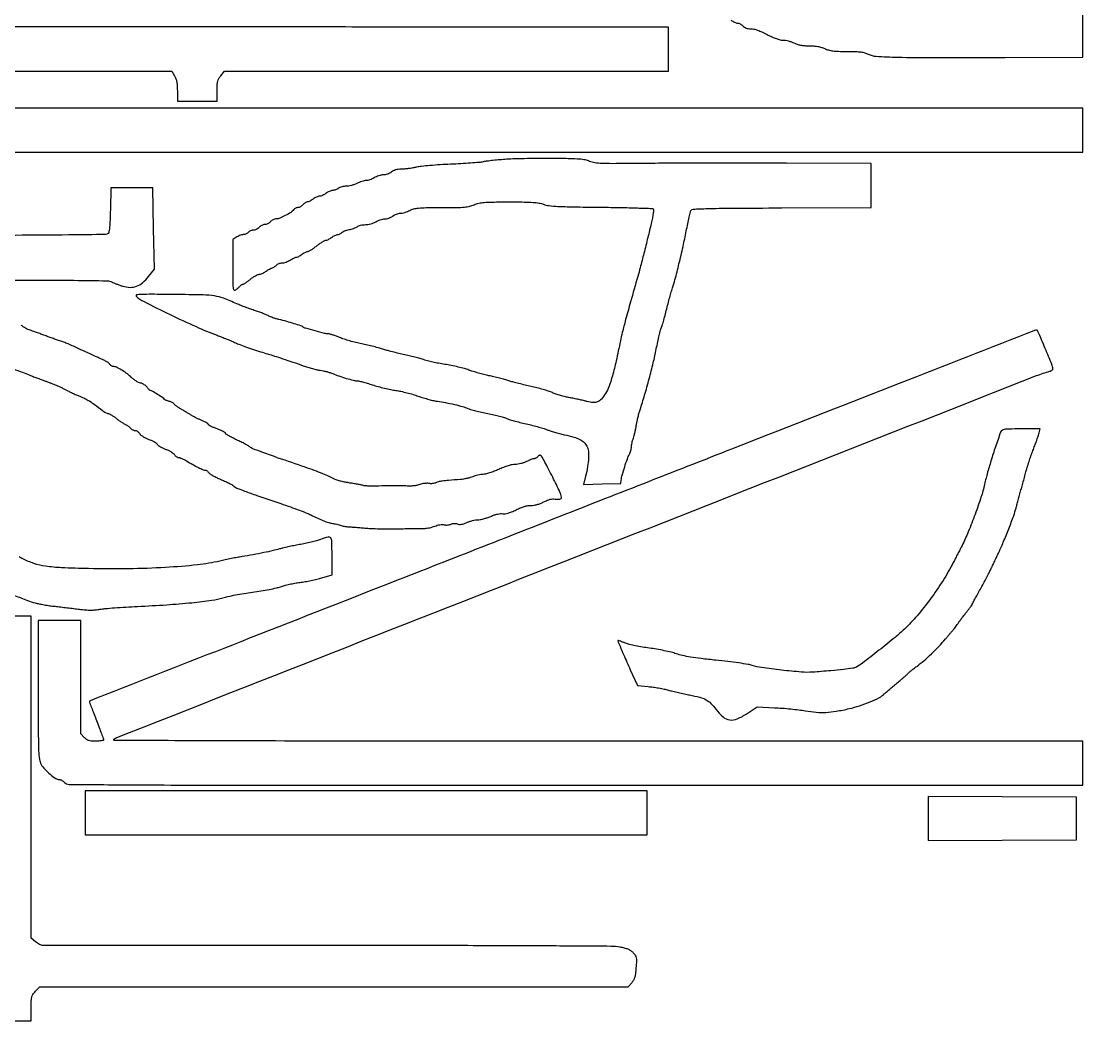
# Model space of a CAD drawing. Extents: x 0 to 1200, y 0 to 2041.
# Drawn here: x 452 to 1200, y 0 to 704 of the extents above; entities that cross this region are included whole.
import ezdxf

# ---------------------------------------------------------------- set-up
doc = ezdxf.new("R2010")
doc.units = 0

msp = doc.modelspace()

# ---------------------------------------------------------------- linework, layer by layer
for points in [[(445, 0), (459, 0), (459.004627, 8.75, -0.007152), (459.085431, 14.197606, -0.055009), (459.438864, 16.723113, -0.090668), (460.284864, 18.568793, -0.035612), (462.055313, 20.75), (465.101372, 24), (672.363595, 24), (879.625818, 24), (882.189591, 26.75, 0.051992), (883.532801, 28.529893, 0.061293), (884.393249, 30.455891, 0.04167), (884.963459, 33.074234, 0.011379), (885.421309, 37.282296, 0.007059), (885.776976, 42.24803, 0.06463), (885.622243, 44.4025, 0.11017), (884.921159, 45.971443, 0.036444), (883.262072, 47.891775, 0.047553), (881.557834, 49.299384, 0.048557), (879.629811, 50.348393, 0.039305), (877.202001, 51.160178, 0.017927), (873.927451, 51.852179, 0.041285), (867.387267, 52.441663, 0.000467), (823.338174, 52.724968, 0.001078), (762.976073, 52.926592, 0.000301), (668.460007, 52.981627, -0.000005), (592.020188, 52.980977, -0.000009), (527.306103, 52.982215, -0.000001), (469.092102, 52.984395, -0.001264), (467.326725, 52.988927, -0.083475), (466.279752, 53.170436, -0.03041), (464.888062, 53.757235, -0.029137), (463.414362, 54.597274, -0.030801), (462.076725, 55.588894), (459, 58.177787), (459, 171.588894), (459, 285), (445, 285)], [(64.968776, 649.300175, -0.000002), (64.887441, 676.360077, -0.00003)], [(420.167009, 52.771604, -0.000036), (216.129973, 52.902375, -0.000021), (11.021616, 53.057257, -0.252604)], [(1142.75, 709.577327, 0.000028), (1120.555794, 709.333541, 0.000043), (1101.289062, 709.119142, 0.000015), (1084.642944, 708.931964, 0.00116)], [(319.514698, 669), (558.029397, 669), (560.01096, 665.75, -0.047748), (560.957512, 663.800978, -0.042478), (561.562445, 661.630198, -0.032783), (561.892934, 658.919635, -0.013818), (561.996262, 655.25), (562, 648), (576, 648), (590, 648), (590, 655.423275, -0.010789), (590.091694, 659.672241, -0.049687), (590.440806, 662.106471, -0.072895), (591.194287, 663.953828, -0.041699), (592.588894, 665.923275), (595.177787, 669), (751.588894, 669), (908, 669), (908, 684.5), (908, 700), (818.75, 700.02399, -0.000242), (779.07992, 700.053851, -0.00016), (733.539062, 700.124774, -0.000161), (689.300879, 700.22213, -0.000314), (654, 700.333395, 0.000823), (610.322189, 700.426617, 0.000142), (527.607813, 700.4435, 0.000155), (430.521052, 700.405698, 0.000138), (329.75, 700.307425)], [(952.272871, 705, 0.032624), (953.388654, 704.234535, 0.029052), (954.63765, 703.5875, 0.030204), (955.831496, 703.138814, 0.074917), (956.752742, 703, -0.081641), (957.625528, 702.856533, -0.041128), (958.652628, 702.4125, -0.039417), (959.66441, 701.76533, -0.046881), (960.5, 701, 0.066444), (961.530334, 700.12768, 0.056872), (962.807673, 699.500821, 0.050575), (964.334264, 699.12475, 0.035133), (966.107479, 699, -0.057357), (968.224399, 698.756358, -0.027128), (970.867018, 697.986669, -0.022813), (973.964339, 696.737768, -0.013964), (977.5, 695, 0.01406), (981.006719, 693.277292, 0.022328), (984.107582, 692.02485, 0.026292), (986.753955, 691.2448, 0.058585), (988.836066, 691, -0.041558), (990.551383, 690.857183, -0.022287), (992.63053, 690.4125, -0.022041), (994.724903, 689.766137, -0.032026), (996.5, 689, 0.038053), (998.679883, 688.090129, 0.033236), (1001.072978, 687.471686, 0.028954), (1003.825925, 687.115811, 0.017669), (1007.102238, 687, -0.01878), (1010.324739, 686.87892, -0.025556), (1013.210134, 686.512805, -0.028089), (1015.802116, 685.8964, -0.034098), (1018.140796, 685.021962, 0.039655), (1020.889536, 684.028836, 0.035095), (1023.875237, 683.432066, 0.024025), (1027.805432, 683.120644, 0.007272), (1033.789838, 683.021962, -0.006969), (1039.721312, 682.927743, -0.023954), (1043.559304, 682.628855, -0.036388), (1046.371353, 682.063619, -0.0491), (1048.789838, 681.127728, 0.102189), (1054.482088, 679.591039, 0.008904), (1069.531891, 678.95561, 0.006222), (1094.478326, 678.657619, 0.000904), (1145.25, 678.774738), (1200, 679), (1200, 694.601458), (1200, 710.202915)], [(377.595708, 522, -0.000316), (452.697439, 521.952464, -0.002252), (489.089489, 521.742487, -0.00132), (512.524765, 521.439819, -0.119514), (515.845708, 520.579612, 0.022726), (517.205361, 519.92967, 0.008271), (519.186061, 519.129527, 0.008181), (521.384824, 518.324374, 0.009674), (523.489819, 517.63774, 0.067026), (528.656957, 516.792679, 0.096098), (533.223577, 517.545342, 0.087598), (537.474638, 520.034441, 0.047399), (541.714501, 524.392845), (545.929002, 529.637871), (545.304783, 558.318936), (544.680564, 587), (529.910675, 587), (515.140786, 587), (514.820393, 571.547223, -0.004601), (514.602906, 564.283575, -0.014326), (514.271321, 559.399281, -0.015904), (513.838724, 556.044417, -0.157888), (513.200109, 554.797223, -0.195059), (511.382007, 554.030491, -0.000594), (485.546786, 553.704389, -0.002023), (447.927225, 553.426466, -0.000352), (376.950109, 553.239326)], [(446.34861, 459.34694, -0.005573), (452.96571, 456.957794, -0.015851), (457.5, 455.097471, 0.010335), (458.507407, 454.67111, 0.003841), (459.940625, 454.111892, 0.003804), (461.513403, 453.525767, 0.004587), (463, 453, -0.002624), (464.486605, 452.480786, -0.002194), (466.059375, 451.914416, -0.002213), (467.493114, 451.383789, -0.006057), (468.5, 450.992087, 0.003849), (469.562185, 450.573462, 0.001069), (471.234375, 449.933352, 0.001079), (473.130471, 449.216851, 0.001131), (475, 448.519816, -0.012162), (477.013229, 447.718188, -0.007406), (479.353125, 446.678662, -0.00742), (481.643669, 445.578625, -0.013016), (483.5, 444.591827, 0.013479), (485.440068, 443.562817, 0.006193), (488.019251, 442.32224, 0.006128), (490.766989, 441.082999, 0.008433), (493.267664, 440.041705, -0.0189), (496.919754, 438.430457, -0.026971), (500.016591, 436.709482, -0.019186), (503.594334, 434.264336, -0.004976), (509.158161, 430.053624, 0.020649), (510.274309, 429.26268, 0.021965), (511.429652, 428.58375, 0.022217), (512.469479, 428.090487, 0.08749), (513.158161, 427.933609, -0.109155), (513.923033, 427.724487, -0.013737), (515.42771, 426.879261, -0.015612), (517.178673, 425.755715, -0.012378), (519, 424.437568, 0.008238), (520.872553, 423.058585, 0.008398), (522.777697, 421.751065, 0.008215), (524.46973, 420.670693, 0.034168), (525.541097, 420.108134, -0.034034), (526.419739, 419.647071, -0.021848), (527.373706, 419.001436, -0.02195), (528.256304, 418.283965, -0.037922), (528.913542, 417.604176, 0.059181), (529.559693, 416.990227, 0.043817), (530.398566, 416.471227, 0.044597), (531.291926, 416.117167, 0.072174), (532.099392, 416, -0.100159), (532.918872, 415.834181, -0.050108), (533.850987, 415.325647, -0.046931), (534.745236, 414.582524, -0.050945), (535.458074, 413.704331, 0.080389), (536.378226, 412.697551, 0.027352), (538.001448, 411.550438, 0.026377), (539.963674, 410.458589, 0.027465), (542.004116, 409.595634, -0.021539), (543.999488, 408.779464, -0.02467), (545.82627, 407.826868, -0.024879), (547.276687, 406.877126, -0.112953), (547.93564, 406.120257, 0.113714), (548.597684, 405.362143, 0.024608), (550.065126, 404.406414, 0.024467), (551.914043, 403.445843, 0.021261), (553.93564, 402.620257, -0.024064), (555.966133, 401.777734, -0.026411), (557.842149, 400.766845, -0.027141), (559.338071, 399.74053, -0.106351), (560.058173, 398.891303, 0.062453), (560.572675, 398.164705, 0.053269), (561.276763, 397.54283, 0.055732), (562.054376, 397.112253, 0.092527), (562.785184, 396.956628, -0.078276), (563.697646, 396.789153, -0.017649), (565.171273, 396.212409, -0.017876), (566.842814, 395.417104, -0.016485), (568.5, 394.484022, 0.008937), (572.863191, 391.939835, 0.012841), (576.8219, 389.856962, 0.010953), (580.117206, 388.318612, 0.104087), (581.631125, 388, -0.109363), (582.205287, 387.872896, -0.04452), (582.901643, 387.46983, -0.04128), (583.600509, 386.885711, -0.041381), (584.193296, 386.195165, 0.092314), (585.107431, 385.326261, 0.015697), (587.172406, 384.075676, 0.016669), (589.724211, 382.747782, 0.014163), (592.5, 381.514331, -0.009613), (595.326568, 380.288988, -0.010385), (598.03125, 378.985645, -0.009958), (600.301445, 377.77552, -0.048287), (601.5, 376.944677, 0.074021), (603.993907, 375.398864, 0.011982), (609.301714, 373.259495, 0.007363), (618.081744, 370.109621, 0.001237), (635, 364.366584, -0.00389), (641.647088, 362.070776, -0.004429), (647.975, 359.766677, -0.004028), (653.312589, 357.720283, -0.024687), (656, 356.508769, 0.008684), (661.008187, 354.055321, 0.01547), (665.222229, 352.237673, 0.018673), (668.705391, 351.009696, 0.043902), (671.397655, 350.425006, -0.016648), (672.732827, 350.21036, -0.008924), (674.365717, 349.861403, -0.008876), (676.020652, 349.445633, -0.013723), (677.432648, 349.022228, 0.01969), (678.81409, 348.625887, 0.014457), (680.372488, 348.291916, 0.014655), (681.8679, 348.061484, 0.031233), (683.034992, 347.990045, -0.01613), (684.475399, 347.945455, -0.002609), (687.272779, 347.75375, -0.002878), (690.564971, 347.491808, -0.002527), (694, 347.181101, 0.013774), (698.314233, 346.888516, 0.004763), (704.55625, 346.697185, 0.004728), (711.442464, 346.616883, 0.005475), (718, 346.674228, -0.000417), (724.160899, 346.790438, -0.000529), (729.851702, 346.887011, -0.000414), (734.624916, 346.959003, -0.004347), (736.580262, 346.969871, 0.038566), (738.028938, 347.077209, 0.01843), (739.864113, 347.426174, 0.018148), (741.763839, 347.933698, 0.024612), (743.433853, 348.536809, -0.031932), (745.153792, 349.129655, -0.031231), (746.94798, 349.503929, -0.033053), (748.640303, 349.63472, -0.056875), (750.044939, 349.49013, 0.043498), (751.277657, 349.329892, 0.033477), (752.634601, 349.363289, 0.034363), (753.908086, 349.569109, 0.06571), (754.875873, 349.933569, -0.059219), (755.880627, 350.32686, -0.055023), (756.975086, 350.486521, -0.052837), (758.119294, 350.405545, -0.046807), (759.270856, 350.08712, 0.067931), (760.636209, 349.770789, 0.06025), (762.095174, 349.812146, 0.046917), (763.801701, 350.234212, 0.021185), (765.945535, 351.086978, -0.025263), (767.831892, 351.81957, -0.019056), (769.968149, 352.43805, -0.01939), (772.025153, 352.865589, -0.041562), (773.639336, 353, 0.047597), (775.343404, 353.162585, 0.016833), (777.736375, 353.707526, 0.016533), (780.340944, 354.486558, 0.018675), (782.782844, 355.4086, -0.018886), (785.353041, 356.377853, -0.026369), (787.72004, 357.033267, -0.030058), (789.756376, 357.356261, -0.071645), (791.282999, 357.286233, 0.080024), (792.924484, 357.238328, 0.038216), (794.996092, 357.673224, 0.029441), (797.551947, 358.583619, 0.014104), (800.720832, 360.0341, -0.01632), (803.878112, 361.462383, -0.025763), (806.679351, 362.455418, -0.03033), (809.135419, 363.026656, -0.051807), (811.234588, 363.16194, 0.04684), (813.184362, 363.268207, 0.02939), (815.421016, 363.737514, 0.027119), (817.80337, 364.526506, 0.023751), (820.197075, 365.599866, -0.019639), (822.651748, 366.724892, -0.035341), (824.752995, 367.420819, -0.04349), (826.567395, 367.717814, -0.068285), (828.142095, 367.621581, 0.087035), (831.542574, 367.540761, 0.401618), (832.634812, 368.95648, 0.084937), (831.622727, 372.527898, 0.004676), (826.494048, 383.011884, 0.0032), (823.581164, 388.736165, 0.004913), (820.978662, 393.651525, 0.00181), (818.688068, 397.840595, 0.129013), (818.147051, 398.409117, 0.160999), (817.702757, 398.515171, 0.079769), (817.13399, 398.373485, 0.066079), (816.531826, 398.016359, 0.052748), (815.990862, 397.48899, -0.049785), (815.413307, 396.919251, -0.041945), (814.701753, 396.437391, -0.043828), (813.970166, 396.107332, -0.084252), (813.337717, 396, 0.075421), (812.554071, 395.881117, 0.014347), (811.185088, 395.4125, 0.015015), (809.604844, 394.76565, 0.013298), (808, 394, -0.033776), (806.208641, 393.233702, -0.022224), (804.060843, 392.5875, -0.022378), (801.904555, 392.143519, -0.039599), (800.095239, 392, 0.052112), (797.959833, 391.776832, 0.020814), (795.106076, 391.048505, 0.018939), (791.851903, 389.936138, 0.015088), (788.430557, 388.5, -0.01501), (785.240223, 387.160245, -0.015449), (782.005498, 386.028125, -0.015356), (779.147544, 385.22157, -0.061164), (777.343038, 385, 0.036597), (775.770899, 384.884774, 0.019258), (773.844522, 384.5246, 0.019057), (771.890026, 384.001611, 0.027755), (770.217881, 383.381618, -0.030805), (768.436674, 382.733506, -0.015533), (766.123378, 382.127238, -0.015365), (763.685931, 381.647027, -0.022027), (761.5, 381.38401, 0.002045), (753.058284, 380.709009, 0.01208), (748.64869, 380.230739, 0.022799), (745.922804, 379.740939, 0.067105), (744.141687, 379.075829, -0.065312), (743.175687, 378.711167, -0.033212), (741.892505, 378.49866, -0.032315), (740.518374, 378.453143, -0.041499), (739.262463, 378.597507, 0.052413), (737.904595, 378.723697, 0.027289), (736.205708, 378.610336, 0.026808), (734.456474, 378.301425, 0.036731), (732.930601, 377.826357, -0.045212), (731.229348, 377.328122, -0.019475), (728.892114, 376.961509, -0.019083), (726.35719, 376.76215, -0.023933), (724, 376.779907, 0.004417), (719.631055, 376.983452, 0.00966), (716.281212, 377.045102, 0.006271), (712.157524, 376.989597, 0.000974), (704, 376.761548, -0.007026), (700.250049, 376.702132, -0.009352), (696.842123, 376.759778, -0.007021), (694.008049, 376.900632, -0.088647), (692.973183, 377.154465, 0.052268), (691.984785, 377.474265, 0.005477), (689.595957, 377.952356, 0.00674), (686.728844, 378.453649, 0.005353), (683.620285, 378.919987, -0.012113), (680.429983, 379.442777, -0.012658), (677.315528, 380.112992, -0.012407), (674.659073, 380.82561, -0.053188), (673.147101, 381.452736, 0.019321), (669.395792, 383.315131, 0.009023), (664.405679, 385.449272, 0.008091), (658.528834, 387.728054, 0.006096), (652, 390.048814, -0.000985), (633.153366, 396.531884, -0.004544), (622.284283, 400.405675, -0.004405), (615.1569, 403.09061, -0.085404), (613.140609, 404.297782, 0.047907), (612.082308, 405.043963, 0.006495), (609.705366, 406.359186, 0.007434), (606.837555, 407.843233, 0.006207), (603.75, 409.335661, -0.008872), (600.779652, 410.791009, -0.013772), (598.276562, 412.161272, -0.007959), (596.266655, 413.377919, -0.258154), (596, 413.859963, 0.264309), (595.744341, 414.309813, 0.013764), (594.2375, 415.152026, 0.018809), (592.299393, 416.075201, 0.012262), (590, 417, -0.011375), (587.700501, 417.920103, -0.017563), (585.7625, 418.828908, -0.012162), (584.242951, 419.654977, -0.268308), (584, 420.075131, 0.245161), (583.780054, 420.496744, 0.016513), (582.604687, 421.260267, 0.020717), (581.070097, 422.101901, 0.013825), (579.25, 422.942307, -0.005363), (577.321477, 423.793488, -0.005736), (575.454688, 424.667429, -0.005462), (573.867713, 425.454173, -0.026652), (573, 425.956144, 0.008247), (572.107827, 426.517056, 0.001287), (570.325, 427.591052, 0.001432), (568.215709, 428.846132, 0.001247), (566, 430.148509, -0.009681), (563.839939, 431.467692, -0.012258), (561.899064, 432.773229, -0.010356), (560.334416, 433.931774, -0.091347), (559.762772, 434.569853, 0.09813), (559.29184, 435.081503, 0.033291), (558.433483, 435.625191, 0.031607), (557.380608, 436.114282, 0.031454), (556.272789, 436.46767, -0.017297), (555.181492, 436.782062, -0.020678), (554.178838, 437.155389, -0.01991), (553.370431, 437.533605, -0.112956), (553.010017, 437.838643, 0.085769), (551.809868, 438.970708, 0.006799), (548.11697, 441.345543, 0.005094), (544.282679, 443.684301, 0.135195), (543.13645, 444, -0.160374), (542.688863, 444.147353, -0.032552), (542.041769, 444.693677, -0.031273), (541.341596, 445.457376, -0.024871), (540.682735, 446.361455, 0.063566), (539.872844, 447.309441, 0.039584), (538.714258, 448.204374, 0.039206), (537.409122, 448.917722, 0.056168), (536.154318, 449.319136, -0.06733), (534.733001, 449.808916, -0.024242), (532.867265, 450.864277, -0.023529), (530.90961, 452.233412, -0.025775), (529.150622, 453.741936, 0.030969), (526.049914, 456.345763, 0.025651), (522.455222, 458.728246, 0.024562), (519.061699, 460.516148, 0.10938), (516.876366, 461, -0.117273), (516.359263, 461.122975, -0.03333), (515.64301, 461.546106, -0.031607), (514.87349, 462.147566, -0.02881), (514.160293, 462.859084, 0.063525), (513.16639, 463.721951, 0.016731), (511.372086, 464.833444, 0.016709), (509.227352, 465.971173, 0.016442), (507, 466.969682, -0.006768), (504.271723, 468.129907, -0.002526), (500.471875, 469.82991, -0.002503), (496.348809, 471.724515, -0.003029), (492.5, 473.544928, 0.005429), (488.797656, 475.274371, 0.005688), (485.115625, 476.895606, 0.005474), (481.906459, 478.223922, 0.025065), (480, 478.879865, -0.010178), (478.19097, 479.442661, -0.00309), (475.471875, 480.368392, -0.003093), (472.436691, 481.443796, -0.003367), (469.5, 482.527205, 0.002234), (466.563313, 483.618177, 0.002043), (463.528125, 484.71629, 0.002041), (460.80957, 485.674809, 0.006669), (459, 486.277603, -0.022447), (457.485697, 486.835695, -0.015596), (455.827573, 487.594495, -0.015763), (454.278567, 488.42448, -0.031064), (453.115141, 489.195933, 0.048542), (451.989465, 489.88705, 0.031386)], [(355.688709, 63.157085, 0.000013), (414.717935, 63.4509, 0.397375)], [(447.303611, 299.710201, 0.005197), (456.378607, 296.21318, 0.022381), (461.882928, 294.433823, 0.017337), (464.545789, 293.801233, 0.007011), (468.215886, 293.116147, 0.006928), (472.189487, 292.488476, 0.008738), (475.882928, 292.023119, -0.001711), (479.797548, 291.585686, -0.001013), (484.46561, 291.038293, -0.001013), (489.122424, 290.473084, -0.001741), (493, 289.980762, 0.011919), (497.314454, 289.521983, 0.020364), (500.93337, 289.372154, 0.022997), (504.218251, 289.521159, 0.022497), (507.5, 289.971258, -0.022602), (511.006789, 290.451471, -0.003803), (517.759375, 291.015185, -0.004155), (525.711523, 291.551744, -0.00368), (534, 291.98065, 0.005557), (554.499335, 293.118597, 0.008559), (572.196772, 294.603095, 0.00885), (586.347914, 296.287955, 0.043755), (594.165895, 298.066263, -0.024282), (597.549443, 298.975635, -0.006865), (602.898732, 300.061518, -0.006901), (608.984058, 301.123303, -0.00724), (615, 301.998482, 0.007829), (620.939413, 302.86967, 0.008043), (626.795184, 303.919419, 0.007839), (631.841742, 304.990556, 0.033402), (634.792116, 305.876143, -0.024356), (637.39581, 306.709262, -0.010463), (640.940739, 307.576967, -0.010324), (644.762143, 308.345563, -0.013421), (648.292116, 308.882655, 0.012515), (651.961648, 309.434178, 0.007879), (656.218622, 310.252737, 0.007909), (660.382915, 311.190708, 0.01436), (663.75, 312.10838), (671, 314.309802), (671, 327.654901, 0.004767), (670.902681, 337.862734, 0.152159), (670.123645, 340.205164, 0.313124), (668.331451, 340.840779, 0.020389), (662.787513, 339.084063, -0.020082), (660.108115, 338.233226, -0.007375), (656.262582, 337.240771, -0.007297), (652.024778, 336.278759, -0.00869), (648, 335.499491, 0.00506), (644.03216, 334.761088, 0.004649), (639.966042, 333.922403, 0.004648), (636.353403, 333.10695, 0.015256), (633.990781, 332.47387, -0.016487), (629.42264, 331.261852, -0.006081), (622.909128, 329.844839, -0.00573), (615.384337, 328.393066, -0.00504), (607.5, 327.047374, 0.006622), (604.212605, 326.475577, 0.003288), (600.059375, 325.668067, 0.003263), (595.764822, 324.774534, 0.004783), (592, 323.927797, -0.03133), (576.119114, 321.231942, -0.011918), (553.721146, 319.398455, -0.010991), (527.559868, 318.459834, -0.008928), (499.5, 318.571311, -0.005791), (480.322562, 319.212282, -0.025823), (469.118568, 320.298281, -0.041781), (460.955282, 322.224954, -0.040588), (453.142644, 325.495159, 0.003739), (450.499144, 326.838204, 0.005564)], [(431, 172.634859, -0.000233), (430.965136, 97.785197, -0.004283)]]:
    msp.add_lwpolyline(points, format="xyb")
msp.add_lwpolyline([(68.454808, 612), (634.227404, 612), (1200, 612), (1200, 627.5), (1200, 643), (634.538955, 643), (69.07791, 643)])
for points in [[(794, 607.003056, 0.005349), (789.230469, 606.641168, 0.005152), (784.409375, 606.173354, 0.005103), (780.170139, 605.674053, 0.018639), (777.5, 605.230204, -0.027485), (774.540661, 604.791904, -0.004342), (768.68125, 604.302108, -0.004808), (761.758066, 603.850788, -0.004186), (754.5, 603.5086, 0.005787), (747.168722, 603.139422, 0.006227), (740.025, 602.607361, 0.005916), (733.90731, 602.002017, 0.029333), (730.5, 601.420249, -0.013929), (727.865482, 600.886471, -0.010103), (724.906802, 600.433735, -0.01022), (722.078303, 600.117908, -0.021893), (719.884859, 600.014781, 0.028312), (717.703397, 599.884149, 0.039511), (715.786718, 599.504785, 0.044056), (714.12986, 598.876522, 0.054058), (712.727129, 598, -0.048749), (711.529586, 597.233937, -0.032325), (710.030172, 596.5875, -0.032501), (708.476464, 596.145024, -0.053166), (707.11644, 596, 0.050296), (705.705923, 595.857755, 0.025987), (703.987807, 595.413598, 0.025547), (702.252272, 594.768212, 0.035119), (700.77417, 594.003738, -0.029709), (699.334385, 593.239247, -0.024339), (697.716086, 592.59278, -0.025), (696.165583, 592.144584, -0.057547), (694.961442, 592.003738, 0.054482), (693.716652, 591.865842, 0.020383), (692.016238, 591.413598, 0.019909), (690.188176, 590.765882, 0.022791), (688.5, 590, -0.030991), (686.735143, 589.23395, -0.02191), (684.672719, 588.5875, -0.022207), (682.63932, 588.142342, -0.042805), (680.979688, 588, 0.035471), (679.459952, 587.89205, 0.029333), (677.868797, 587.568717, 0.030305), (676.439896, 587.095643, 0.066913), (675.44113, 586.531803, -0.043152), (674.54321, 585.967213, -0.030224), (673.448884, 585.485547, -0.030624), (672.335552, 585.149707, -0.05423), (671.384859, 585.031803, 0.068949), (670.39399, 584.879295, 0.030245), (669.144155, 584.421842, 0.029218), (667.85593, 583.767864, 0.034599), (666.727129, 583, -0.032932), (665.609868, 582.234531, -0.029161), (664.356437, 581.5875, -0.03031), (663.156289, 581.139014, -0.074392), (662.227129, 581, 0.074392), (661.297969, 580.860986, 0.03031), (660.097822, 580.4125, 0.029161), (658.844391, 579.765469, 0.032932), (657.727129, 579, -0.02474), (656.648171, 578.234521, -0.025483), (655.509225, 577.5875, -0.026274), (654.469203, 577.131595, -0.090394), (653.747258, 577, 0.100924), (653.069444, 576.861777, 0.037442), (652.200497, 576.4125, 0.035233), (651.298692, 575.765327, 0.035597), (650.5, 575, -0.042122), (649.680216, 574.234702, -0.037937), (648.715701, 573.5875, -0.04), (647.75693, 573.141726, -0.089048), (646.967457, 573, 0.07076), (646.219534, 572.893622, 0.0446), (645.39625, 572.57268, 0.043977), (644.626493, 572.102063, 0.06043), (644.037591, 571.545294, -0.074203), (641.859116, 569.595983, -0.023288), (638.084446, 567.357715, -0.022055), (634.180347, 565.497925, -0.100451), (631.726918, 565, 0.068587), (630.66922, 564.854226, 0.042031), (629.488272, 564.4125, 0.041392), (628.370525, 563.765553, 0.057015), (627.5, 563, -0.052307), (626.645925, 562.234577, -0.040659), (625.578385, 561.5875, -0.041827), (624.470371, 561.14489, -0.074245), (623.5, 561, 0.074245), (622.529629, 560.85511, 0.041827), (621.421615, 560.4125, 0.040659), (620.354075, 559.765423, 0.052307), (619.5, 559, -0.052992), (618.643557, 558.23456, -0.040784), (617.568826, 557.5875, -0.041878), (616.450366, 557.145036, -0.073382), (615.467457, 557, 0.058451), (614.525121, 556.889462, 0.043715), (613.532082, 556.559375, 0.044586), (612.638999, 556.074494, 0.07302), (612, 555.5, -0.066134), (611.378612, 554.925747, -0.044467), (610.541151, 554.440625, -0.044385), (609.628663, 554.11017, -0.064776), (608.781847, 554, 0.061171), (607.823346, 553.882295, 0.023464), (606.535094, 553.49604, 0.022816), (605.161058, 552.941101, 0.02603), (603.904292, 552.284392), (601, 550.568785), (601, 532.249209, 0.001628), (601.037645, 520.688258, 0.024697), (601.261622, 516.685461, 0.126284), (601.833391, 515.150237, 0.380529), (602.832244, 514.91022, 0.029489), (603.627711, 515.398316, 0.018165), (604.505263, 516.059422, 0.018196), (605.328198, 516.778802, 0.030842), (605.954689, 517.445404, -0.033233), (606.519182, 518.040318, -0.03513), (607.147675, 518.543337, -0.037544), (607.747084, 518.894278, -0.114147), (608.204148, 519, 0.137583), (608.778622, 519.161125, 0.010705), (610.136315, 520.028125, 0.013978), (611.728719, 521.159368, 0.010212), (613.434695, 522.5, -0.021026), (615.217584, 523.839748, -0.023545), (617.042362, 524.971875, -0.023721), (618.671269, 525.780505, -0.103707), (619.718133, 526, 0.069305), (620.658675, 526.130998, 0.03098), (621.839766, 526.547092, 0.029926), (623.054287, 527.14957, 0.035687), (624.115141, 527.862439, -0.022109), (625.186147, 528.625104, -0.016288), (626.433858, 529.376446, -0.016527), (627.662552, 530.010498, -0.034983), (628.659695, 530.401165, 0.038277), (629.575376, 530.766882, 0.027113), (630.541225, 531.308042, 0.027509), (631.412306, 531.929822, 0.050828), (632.03214, 532.538726, -0.084902), (632.686255, 533.099451, -0.043574), (633.660489, 533.572686, -0.041646), (634.777456, 533.89611, -0.049063), (635.872445, 534.006589, 0.057142), (637.09341, 534.149686, 0.027408), (638.609406, 534.594872, 0.026749), (640.158759, 535.238847, 0.034402), (641.5, 536, -0.018514), (642.747019, 536.761011, -0.020137), (644.013042, 537.405128, -0.020081), (645.13478, 537.866507, -0.086502), (645.842271, 537.993411, 0.093269), (646.525442, 538.125443, 0.024971), (647.537135, 538.585564, 0.024404), (648.655176, 539.234008, 0.023041), (649.727129, 540, -0.025301), (650.808647, 540.765472, -0.025791), (651.955227, 541.4125, -0.026642), (653.0057, 541.867724, -0.089148), (653.741698, 542, 0.123773), (654.583085, 542.211523, 0.014841), (656.257023, 543.175, 0.016945), (658.206022, 544.468234, 0.013177), (660.237468, 546, -0.013087), (662.268162, 547.531776, -0.016858), (664.214876, 548.825, -0.01472), (665.886303, 549.789151, -0.124076), (666.722899, 550, 0.089516), (667.454715, 550.132077, 0.026534), (668.502069, 550.5875, 0.0257), (669.646374, 551.234526, 0.025134), (670.727129, 552, -0.029609), (671.828601, 552.765447, -0.02787), (673.034749, 553.4125, -0.028997), (674.168034, 553.863426, -0.08035), (675.012414, 554, 0.06876), (675.766105, 554.104139, 0.04457), (676.589822, 554.417662, 0.044176), (677.355271, 554.877602, 0.062259), (677.935123, 555.421828, -0.092825), (678.64759, 556.013398, -0.02927), (679.899503, 556.617075, -0.0281), (681.40486, 557.140448, -0.027769), (682.965335, 557.494143, 0.023859), (684.574532, 557.845681, 0.020583), (686.225694, 558.36359, 0.021091), (687.684985, 558.958803, 0.054796), (688.657767, 559.540512, -0.073699), (689.642045, 560.079871, -0.028476), (691.133844, 560.536793, -0.027443), (692.83342, 560.855569, -0.030422), (694.5, 560.971935, 0.040209), (696.270211, 561.130364, 0.025691), (698.286787, 561.583438, 0.025778), (700.230343, 562.235978, 0.043041), (701.77417, 563.003738, -0.035119), (703.252272, 563.768212, -0.025547), (704.987807, 564.413598, -0.025987), (706.705923, 564.857755, -0.050296), (708.11644, 565, 0.053166), (709.476464, 565.145024, 0.032501), (711.030172, 565.5875, 0.032325), (712.529586, 566.233937, 0.048749), (713.727129, 567, -0.04608), (714.910499, 567.765906, -0.032087), (716.365532, 568.4125, -0.032478), (717.855256, 568.855574, -0.056097), (719.138483, 569, 0.051115), (720.501501, 569.139706, 0.022488), (722.260697, 569.5875, 0.021976), (724.09982, 570.234274, 0.027481), (725.738815, 571, -0.060019), (728.536787, 572.092035, -0.040802), (731.909026, 572.673192, -0.0195), (737.217578, 572.939402, -0.002778), (748.125987, 573, 0.003015), (758.836443, 573.064578, 0.018421), (764.360906, 573.334924, 0.035797), (768.004647, 573.912859, 0.049318), (771.140796, 574.978038, -0.051152), (774.339213, 576.051334, -0.035025), (778.128463, 576.629945, -0.017431), (783.977921, 576.903016, -0.002675), (795.624273, 576.978038, -0.003145), (806.406143, 576.921988, -0.014071), (812.71918, 576.671677, -0.02403), (816.947104, 576.179792, -0.050963), (820.124273, 575.315134, 0.063225), (823.888404, 574.388927, 0.015907), (830.193833, 573.86326, 0.008709), (840.498069, 573.513341, 0.001418), (860.5, 573.239466, -0.002065), (874.360931, 573.031742, -0.003325), (886.168552, 572.727449, -0.000645), (896.5484, 572.37745, -0.185763), (897.329114, 572.045217, -0.228881), (897.575096, 571.373658, -0.009209), (897.262929, 568.725086, -0.014565), (896.729702, 565.520162, -0.009623), (895.939515, 561.870886, -0.002243), (893.512646, 551.822141, -0.001651), (890.737067, 540.709497, -0.001541), (888.135212, 530.568225, -0.00647), (886.474279, 524.5, 0.001043), (881.362136, 506.588483, 0.002942), (877.888791, 494.04074, 0.003966), (875.515935, 484.983735, 0.013301), (874.167172, 479, -0.005952), (871.212287, 464.9299, -0.013533), (868.56738, 454.394718, -0.016934), (866.11707, 446.662887, -0.059791), (863.806717, 442.002112, -0.035191), (860.782241, 438.023569, -0.111979), (858.095249, 436.075043, -0.123011), (854.983084, 435.574086, -0.046794), (850.626199, 436.361125, 0.009377), (848.166995, 436.998194, 0.004342), (844.949571, 437.738127, 0.004299), (841.554658, 438.457343, 0.005967), (838.5, 439.039216, -0.015624), (835.436461, 439.684322, -0.010806), (832.013339, 440.596417, -0.010908), (828.758586, 441.616899, -0.021894), (826.247538, 442.589182, 0.023599), (823.565715, 443.617095, 0.008567), (819.674648, 444.827976, 0.008473), (815.364559, 446.00978, 0.009998), (811.247538, 446.976696, -0.005472), (807.076052, 447.916649, -0.004372), (802.600839, 449.018048, -0.004421), (798.476258, 450.110423, -0.011149), (795.5, 450.998703, 0.01065), (792.637791, 451.856053, 0.005107), (788.930823, 452.840288, 0.005061), (785.039541, 453.789193, 0.007202), (781.562376, 454.547281, -0.010735), (778.068518, 455.334905, -0.007286), (774.124734, 456.374602, -0.007343), (770.344178, 457.490517, -0.014573), (767.389196, 458.505486, 0.022827), (764.258122, 459.523493, 0.00885), (759.840364, 460.656256, 0.00874), (755.003355, 461.716716, 0.010701), (750.447356, 462.531391, -0.007061), (746.107576, 463.27485, -0.007736), (741.921064, 464.120273, -0.0073), (738.366271, 464.950094, -0.037981), (736.456035, 465.582816, 0.028614), (734.586249, 466.241217, 0.006029), (731.246799, 467.162915, 0.006298), (727.341903, 468.137755, 0.005934), (723.335499, 469.034429, -0.005646), (719.125895, 469.974041, -0.004507), (714.608851, 471.079027, -0.004558), (710.445095, 472.17796, -0.011473), (707.439314, 473.075264, 0.012123), (704.457739, 473.96112, 0.005018), (700.386156, 475.020399, 0.004962), (695.997046, 476.069223, 0.006373), (691.939314, 476.942134, -0.011563), (687.88603, 477.858205, -0.008921), (683.510298, 479.037436, -0.009036), (679.460363, 480.286472, -0.021259), (676.5, 481.399868, 0.010713), (674.054751, 482.37886, 0.012142), (671.669096, 483.209657, 0.011403), (669.615975, 483.817922, 0.063453), (668.479901, 483.976265, -0.058143), (665.644598, 484.340902, -0.00592), (659.074622, 486.059843, -0.004551), (652.412856, 487.952709, -0.090045), (650.52216, 488.90256, 0.081363), (649.013077, 489.693564, 0.00559), (644.406179, 491.16543, 0.00823), (639.052724, 492.714129, 0.007569), (633.5, 494.132003, -0.013023), (631.439063, 494.682273, -0.012506), (629.38125, 495.34592, -0.012534), (627.597315, 496.02157, -0.043436), (626.5, 496.584405, 0.040372), (625.291053, 497.213868, 0.006879), (622.884375, 498.190758, 0.007468), (620.018052, 499.259503, 0.006593), (617, 500.289126, -0.006618), (613.726717, 501.406005, -0.004708), (610.0875, 502.740512, -0.004754), (606.638631, 504.079785, -0.010084), (604, 505.19561, 0.015147), (594.555616, 509.077207, 0.053005), (588.19225, 510.727448, 0.031391), (580.175926, 511.411064, 0.002821), (560.004944, 511.747324, 0.001316), (543.855347, 511.882889, 0.011739), (536.753843, 511.757068, 0.02924), (533.245383, 511.406268, 0.620471), (533.004944, 510.634485, 0.073256), (538.534731, 506.72101, 0.004584), (556.503517, 497.808052, 0.007507), (575.177515, 489.101389, 0.015725), (590, 483.011662, -0.00424), (593.273339, 481.753897, -0.003037), (596.9125, 480.294436, -0.003067), (600.361967, 478.861925, -0.006584), (603, 477.706206, 0.017398), (605.985445, 476.474525, 0.004572), (610.85, 474.713405, 0.004637), (616.428125, 472.809403, 0.00474), (622, 471.023485, -0.000971), (631.705902, 467.993003, -0.003511), (637.868869, 466.00793, -0.004194), (643.433857, 464.120332, -0.001875), (650.725376, 461.548001, 0.011301), (653.841516, 460.514299, 0.009126), (657.230843, 459.541704, 0.009245), (660.393125, 458.758756, 0.023357), (662.725376, 458.340346, -0.019827), (664.844596, 457.97557, -0.012712), (667.272454, 457.392927, -0.012776), (669.624611, 456.699965, -0.023254), (671.5, 455.997164, 0.018713), (675.793279, 454.343662, 0.011016), (681.034257, 452.675369, 0.009014), (685.992051, 451.313299, 0.062604), (688.484465, 451, -0.059986), (689.625165, 450.862653, -0.005323), (692.435978, 450.144022, -0.006892), (695.778096, 449.202005, -0.005318), (699.396573, 448.086031, 0.01121), (703.430527, 446.893789, 0.007798), (708.033935, 445.721503, 0.007869), (712.488947, 444.734525, 0.016086), (716.016823, 444.128528, -0.018028), (719.488466, 443.518301, -0.009502), (723.752123, 442.524256, -0.009441), (728.084234, 441.33958, -0.014362), (731.79422, 440.132566, 0.010852), (735.339652, 438.951512, 0.008987), (739.16239, 437.844482, 0.009099), (742.704628, 436.956175, 0.024004), (745.277397, 436.489304, -0.014131), (750.955933, 435.574219, -0.010378), (757.195279, 434.252246, -0.010216), (762.910652, 432.793022, -0.031353), (766.684901, 431.48719, 0.031008), (768.604157, 430.821674, 0.005901), (772.178667, 429.870832, 0.006276), (776.385377, 428.860833, 0.005731), (780.745231, 427.924184, -0.00649), (785.054641, 426.991526, -0.00764), (789.109162, 425.99332, -0.006805), (792.502852, 425.053051, -0.046462), (794.115744, 424.414911, 0.043197), (795.737463, 423.761025, 0.006054), (799.207932, 422.744947, 0.006879), (803.356655, 421.645946, 0.005795), (807.777679, 420.593962, -0.006104), (812.288156, 419.517753, -0.006372), (816.706482, 418.346287, -0.00615), (820.497361, 417.238869, -0.027744), (822.661934, 416.443853, 0.023779), (824.681987, 415.683699, 0.007423), (827.778414, 414.734278, 0.007401), (831.272995, 413.775132, 0.008107), (834.690113, 412.950286, -0.015225), (841.389545, 411.23186, -0.047741), (845.705963, 409.523091, -0.071415), (848.585248, 407.489442, -0.084202), (850.589612, 404.826709, -0.094325), (851.602482, 401.422035, -0.036288), (851.743732, 396.470286, -0.031187), (851.102459, 390.464921, -0.021016), (849.659809, 383.721557), (848.167177, 377.943114), (861.333589, 378.221557), (874.5, 378.5), (874.804201, 381, -0.037618), (875.503348, 384.516023, -0.00888), (877.212158, 390.258135, -0.008814), (879.121329, 395.931045, -0.038748), (880.559664, 399.154292, 0.032641), (881.111326, 400.351098, 0.023166), (881.576901, 401.754443, 0.023495), (881.89738, 403.141728, 0.045042), (882, 404.278566, -0.038095), (882.092735, 405.493947, -0.014621), (882.398843, 407.161485, -0.014378), (882.837929, 408.959315, -0.017169), (883.357762, 410.624273, 0.018297), (883.928079, 412.465518, 0.009156), (884.5205, 414.830255, 0.009078), (885.044941, 417.302851, 0.013241), (885.409372, 419.5, -0.016593), (885.814147, 421.842979, -0.008171), (886.475847, 424.79375, -0.008098), (887.263335, 427.837973, -0.011692), (888.065587, 430.5, 0.007909), (891.27508, 440.865224, 0.006082), (894.461132, 452.275253, 0.006156), (897.30701, 463.522797, 0.009343), (899.476894, 473.373137, -0.003895), (900.532553, 478.426874, -0.005328), (901.566946, 482.959424, -0.003547), (902.500685, 486.740268, -0.06062), (902.962609, 487.930135, 0.050235), (903.44468, 489.099538, 0.003264), (904.474858, 492.627618, 0.004727), (905.637539, 496.859715, 0.003506), (906.845211, 501.556997, -0.002602), (908.068141, 506.349538, -0.003067), (909.277192, 510.872993, -0.002688), (910.341997, 514.680555, -0.019152), (910.937611, 516.5, 0.025417), (912.66867, 522.020808, 0.003846), (915.480493, 533.251432, 0.004621), (918.339691, 545.551693, 0.006639), (920.626077, 556.5, -0.00334), (921.653904, 561.589279, -0.004674), (922.645169, 566.121875, -0.002859), (923.535454, 569.917812, -0.060699), (923.939509, 571, -0.268175), (925.379875, 571.919548, -0.00417), (935.55188, 572.284136, -0.005208), (952.005338, 572.565051, -0.000644), (987.858869, 572.757457), (1051, 573.014915), (1051, 588.507457), (1051, 604), (991.25, 604.25, 0.000767), (965.627045, 604.317905, 0.000615), (938.035938, 604.314792, 0.000621), (912.516423, 604.248858, 0.00158), (894, 604.119504, -0.001064), (871.317235, 603.937616, -0.010172), (861.640836, 604.077467, -0.023802), (856.088631, 604.53595, -0.074655), (852.5, 605.564062, 0.059074), (849.45083, 606.54093, 0.028384), (845.375315, 607.095641, 0.014904), (839.00093, 607.406428, 0.002618), (827, 607.570542, 0.003418), (817.925298, 607.585084, 0.00299), (808.4375, 607.478682, 0.003007), (799.866426, 607.279725, 0.008953)], [(839.5, 358.443043, -0.000047), (713.683688, 309.054405, -0.000077), (606.720312, 267.096986, -0.000009), (511.244122, 229.664362, -0.006539), (506.25, 227.781426, 0.007847), (503.854244, 226.870985, 0.012449), (501.835938, 226.008707, 0.006373), (500.19142, 225.231688, 0.286648), (500, 224.925229, 0.08938), (500.08014, 224.480497, 0.000591), (501.46875, 220.766038, 0.002325), (503.083447, 216.522413, 0.00148), (505, 211.598523, -0.002324), (506.916197, 206.650855, -0.00353), (508.53125, 202.331255, -0.001339), (509.882098, 198.60817, -0.08656), (510, 197.932236, -0.33964), (509.719362, 197.566753, -0.023667), (508.370349, 197.273844, -0.025828), (506.578987, 197.067219, -0.015799), (504.452251, 197, -0.017078), (501.373498, 197.105191, -0.062863), (499.465741, 197.479745, -0.08232), (497.987598, 198.256239, -0.043884), (496.452251, 199.646023), (494, 202.292045), (494, 242.146023), (494, 282), (479, 282), (464, 282), (464, 233.05716, 0.000657), (464.041283, 201.617326, 0.009132), (464.278269, 190.274496, 0.024789), (464.821769, 184.164687, 0.09901), (466.05363, 180.633676, 0.05628), (468.569084, 177.293566, 0.029051), (472.383975, 173.705381, 0.025786), (476.311205, 170.749905, 0.149493), (478.763309, 170, -0.08198), (479.632006, 169.856605, -0.041085), (480.655732, 169.4125, -0.039353), (481.665186, 168.765327, -0.04665), (482.5, 168, 0.209692), (485.713709, 166.557758, 0.00072), (529.288193, 166.252662, 0.00132), (604.259561, 166.033616, 0.000071), (842.154988, 166), (1200, 166), (1200, 181.5), (1200, 197), (858.416667, 197, -0.000163), (693.972228, 197.053518, -0.000656), (593.548736, 197.250545, -0.000034), (517.645574, 197.504159, -0.510843), (517.205598, 198.116793, -0.222093), (518.138694, 199.100812, -0.000002), (844.694989, 327.588973, -0.000012), (1167.458781, 454.575014, -0.029009), (1176.75, 457.621143, 0.045639), (1177.605372, 457.933399, 0.058268), (1178.31694, 458.37718, 0.070369), (1178.789092, 458.877695, 0.172072), (1178.92469, 459.358408, 0.080403), (1178.235162, 462.352701, 0.002617), (1173.509312, 473.783524, 0.00114), (1168.444409, 485.778381, 0.234363), (1167.5, 486.587758, 0.156399), (1166.694479, 486.537634, 0.000005), (1070.7375, 449.049759, 0.000267), (964.95742, 407.658048, 0.00016)], [(1142.131651, 414.75, 0.005816), (1138.504124, 404.409712, 0.006905), (1135.328139, 394.561347, 0.007421), (1132.651041, 385.366074, 0.010127), (1130.530756, 377, -0.022924), (1127.912375, 367.676972, -0.009446), (1123.554516, 355.29954, -0.009495), (1118.690885, 342.994449, -0.02085), (1114.407072, 333.825977, 0.000236), (1113.422114, 331.926241, 0.000074), (1111.948235, 329.079192, 0.000074), (1110.303713, 325.900219, 0.000082), (1108.714579, 322.825977, -0.021883), (1101.517049, 310.27522, -0.017055), (1092.656139, 297.282921, -0.017368), (1083.235913, 285.328564, -0.028475), (1074.367881, 275.98062, -0.01733), (1067.74832, 270.173107, -0.004211), (1056.413912, 261.062284, -0.002854), (1044.824858, 252.013329, -0.041982), (1040.483402, 249.210262, -0.085102), (1037.901393, 248.355751, -0.008729), (1031.504512, 247.504144, -0.008387), (1022.470987, 246.614925, -0.002961), (1009.5, 245.634753, -0.038122), (1001.774699, 245.68656, -0.00719), (987.719634, 247.058333, -0.006683), (973.712274, 248.818957, -0.046539), (967, 250.400603, 0.040966), (964.163416, 251.102397, 0.004697), (957.653125, 252.094707, 0.005642), (949.870582, 253.116769, 0.00457), (941.5, 254.042594, -0.004322), (931.16033, 255.181016, -0.010835), (923.646071, 256.239728, -0.014666), (917.953636, 257.340224, -0.02881), (913.519668, 258.605169, 0.022993), (910.019817, 259.647771, 0.008928), (905.092234, 260.779178, 0.008816), (899.702844, 261.816823, 0.010802), (894.632702, 262.588145, -0.009479), (889.714844, 263.322993, -0.009229), (884.784251, 264.24949, -0.009167), (880.483752, 265.222607, -0.033663), (877.826014, 266.068579, 0.002641), (875.918773, 266.808729, 0.003963), (874.245868, 267.432645, 0.001669), (872.810441, 267.949652, 0.085803), (872.51921, 268, 0.532494), (872.324653, 267.710795, 0.002599), (873.922608, 263.841137, 0.004908), (876.409592, 258.065924, 0.000875), (881.181949, 247.327324), (886.170651, 236.154648), (893.835325, 235.48874, -0.01336), (897.243095, 235.100698, -0.008682), (901.157877, 234.479115, -0.008731), (904.960566, 233.738751, -0.016386), (908, 232.986825, 0.008477), (911.093824, 232.169304, 0.004073), (915.0875, 231.220553, 0.004037), (919.271086, 230.298101, 0.005762), (923, 229.552209, -0.017684), (930.121685, 227.950198, -0.060392), (934.529612, 226.203564, -0.073325), (937.929447, 223.649472, -0.035043), (941.5, 219.49586, 0.054058), (946.507931, 214.098716, 0.147127), (951.213165, 211.982697, 0.136483), (956.537434, 212.737506, 0.043928), (963.601731, 216.595991), (970.5, 221.191982), (982.75592, 220.616482, -0.007859), (988.138474, 220.278877, -0.00551), (994.188562, 219.736696, -0.00556), (999.972841, 219.088968, -0.01155), (1004.465111, 218.429613, 0.021221), (1012.254492, 217.439769, 0.033255), (1019.00359, 217.321801, 0.029921), (1026.198574, 218.107954, 0.013593), (1035.490634, 219.951351, 0.023995), (1042.654601, 221.94181, 0.019334), (1050.14119, 224.739726, 0.018415), (1056.65629, 227.752489, 0.077925), (1060.131435, 230.262415, -0.016144), (1061.015333, 231.0838, -0.001689), (1063.154234, 232.933777, -0.002093), (1065.719369, 235.118715, -0.001675), (1068.5, 237.451276, 0.002583), (1071.253986, 239.770017, 0.003413), (1073.7375, 241.912454, 0.002464), (1075.796545, 243.731364, 0.033254), (1076.5, 244.448408, -0.040984), (1077.172562, 245.113116, -0.004677), (1078.821875, 246.469502, -0.005626), (1080.820769, 248.045479, -0.004553), (1083, 249.692827, 0.018839), (1087.959017, 253.669098, 0.012042), (1093.426577, 258.63755, 0.011929), (1098.743342, 263.95591, 0.016307), (1103.253865, 269.00845, -0.000958), (1104.788924, 270.838036, -0.001024), (1106.297142, 272.621232, -0.00097), (1107.599772, 274.148959, -0.004807), (1108.34257, 275, 0.016268), (1109.014888, 275.806892, 0.004783), (1109.993619, 277.0875, 0.004797), (1111.067612, 278.550002, 0.005138), (1112.088705, 280, -0.007749), (1113.27633, 281.667911, -0.003431), (1114.893245, 283.834517, -0.003395), (1116.637851, 286.106832, -0.00457), (1118.25, 288.13878, 0.004752), (1119.687131, 289.951491, 0.007212), (1120.898438, 291.556807, 0.003214), (1121.897377, 292.939734, 0.156031), (1122, 293.260583, -0.123053), (1122.087807, 293.611964, -0.000854), (1123.556894, 296.356563, -0.003245), (1125.268476, 299.492135, -0.002062), (1127.300066, 303.121803, 0.003541), (1129.49964, 307.078996, 0.003173), (1131.72586, 311.213905, 0.003181), (1133.677341, 314.951552, 0.009939), (1134.923952, 317.5, -0.000785), (1136.047954, 319.908539, -0.000347), (1137.540261, 323.0875, -0.000343), (1139.126415, 326.454294, -0.000462), (1140.567297, 329.5, 0.011294), (1143.993297, 337.167157, 0.006114), (1147.877952, 346.742345, 0.005512), (1151.343444, 355.889228, 0.025663), (1153.009339, 361.277984, -0.003178), (1153.579095, 363.464899, -0.000977), (1154.465971, 366.756658, -0.000978), (1155.47274, 370.43608, -0.001072), (1156.463629, 374, 0.000589), (1157.504324, 377.729074, 0.000418), (1158.662743, 381.9125, 0.000422), (1159.761717, 385.907343, 0.000898), (1160.603725, 389, -0.010593), (1161.500584, 392.058864, -0.005105), (1162.772328, 395.940625, -0.005059), (1164.181174, 399.962645, -0.007227), (1165.5187, 403.5, 0.003949), (1166.777569, 406.764472, 0.004297), (1167.948889, 409.957812, 0.004041), (1168.906132, 412.708559, 0.021034), (1169.357308, 414.25), (1170.038104, 417), (1156.494301, 417, 0.00264), (1147.821201, 416.954205, 0.036224), (1144.68475, 416.693353, 0.120001), (1143.091853, 416.030651, 0.148234)]]:
    msp.add_lwpolyline(points, format="xyb", close=True)
for points in [[(497, 146.5), (497, 131), (695, 131), (893, 131), (893, 146.5), (893, 162), (695, 162), (497, 162)], [(1091, 142.5), (1091, 126.982161), (1143.25, 127.241081), (1195.5, 127.5), (1195.5, 142.5), (1195.5, 157.5), (1143.25, 157.758919), (1091, 158.017839)]]:
    msp.add_lwpolyline(points, close=True)

doc.saveas('drawing.dxf')
